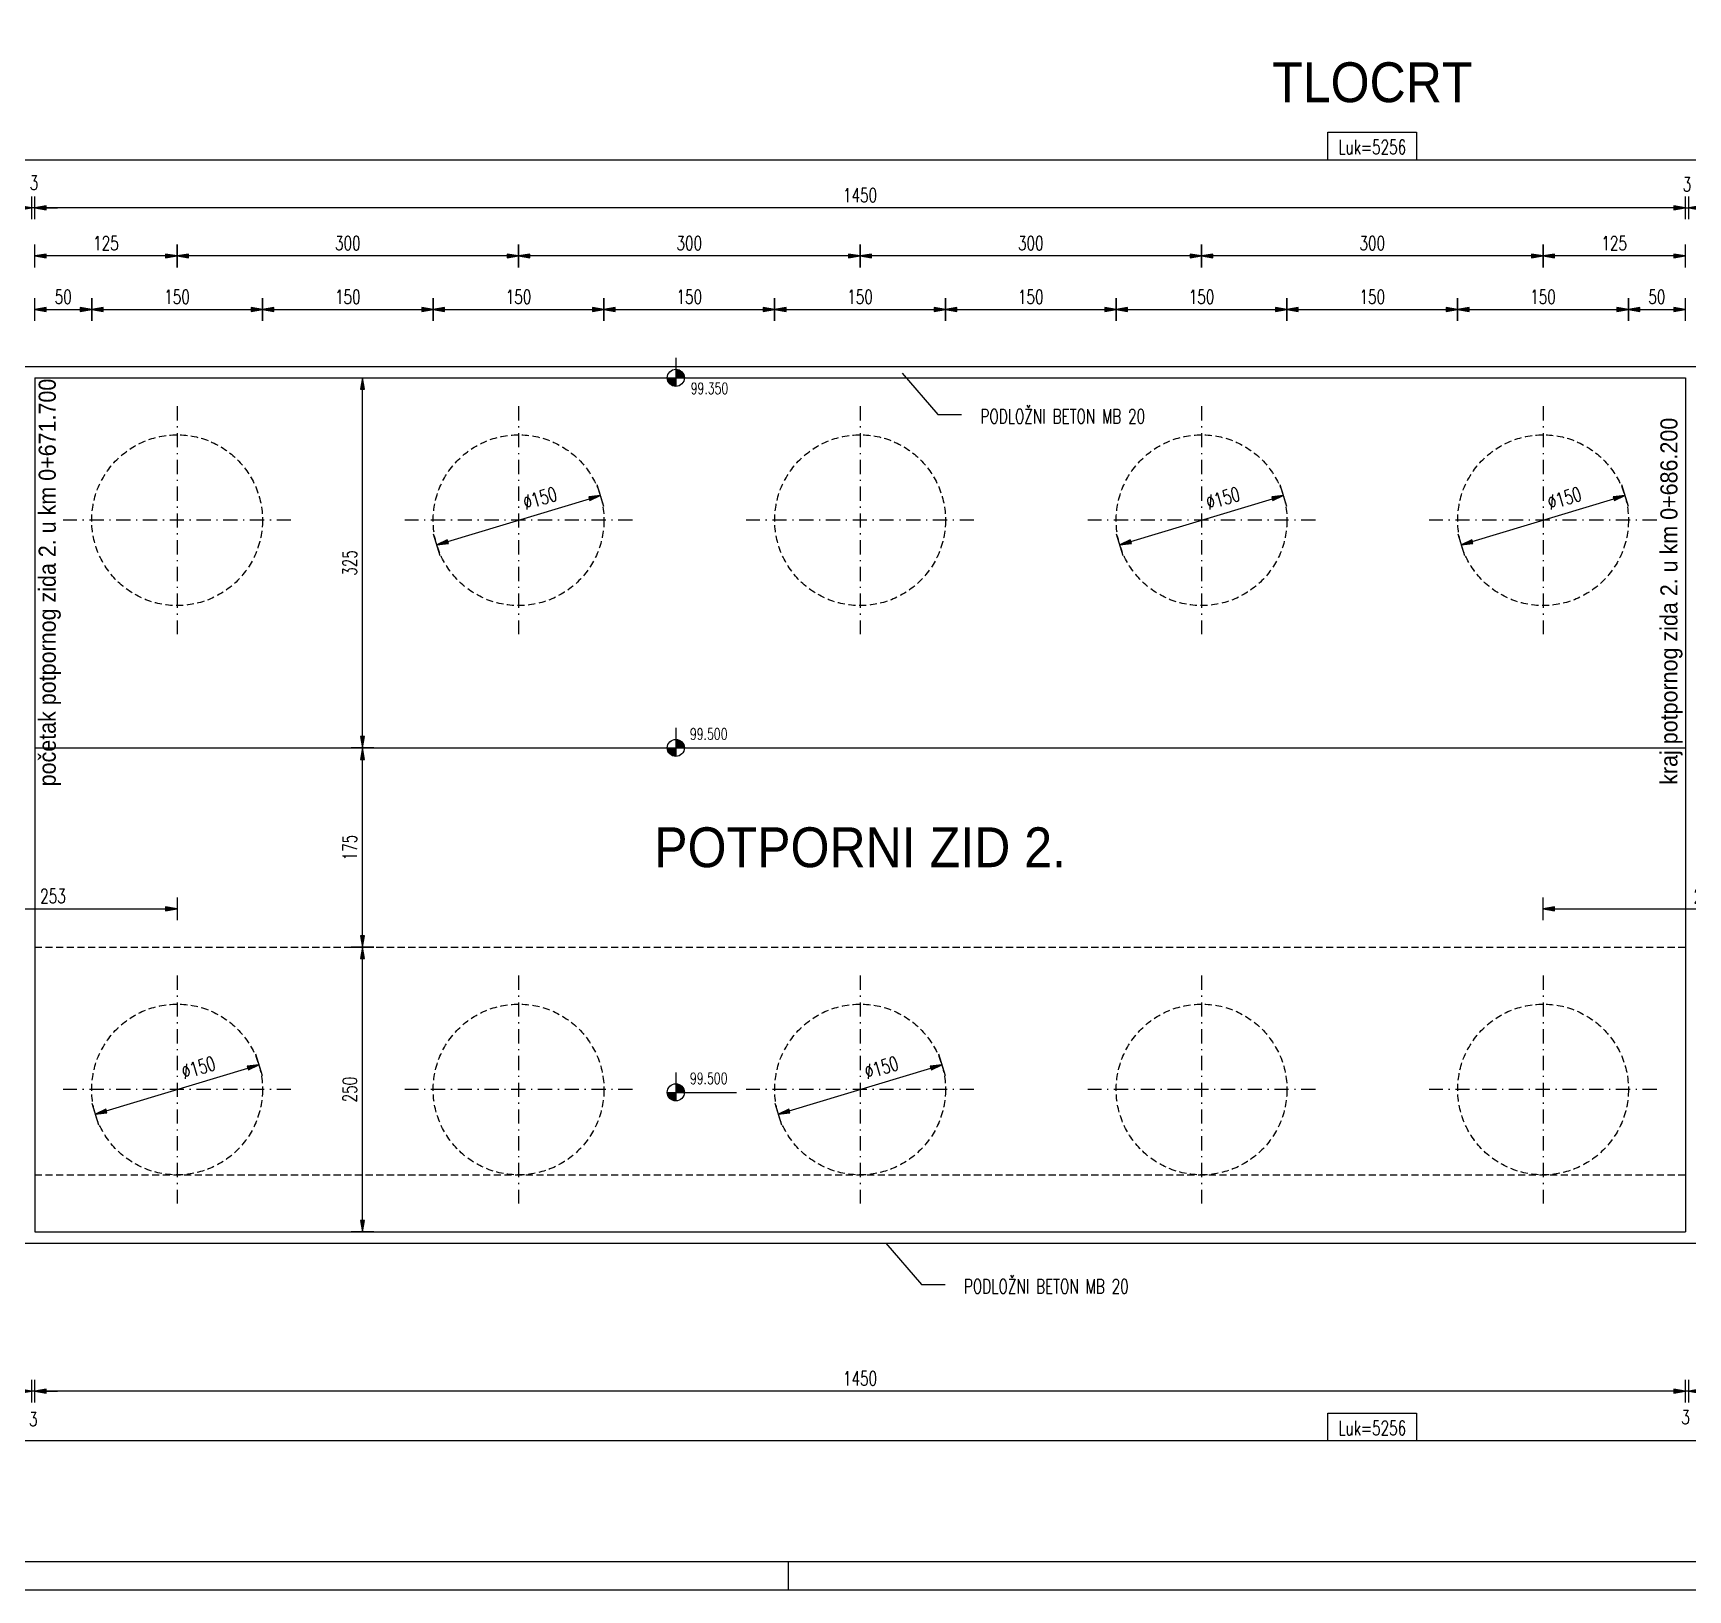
# Model space of a CAD drawing. Extents: x 5880 to 13065, y 60271 to 65757.
# Drawn here: x 7777 to 9230, y 60271 to 61639 of the extents above; entities that cross this region are included whole.
import ezdxf
from ezdxf.enums import TextEntityAlignment as Align

# ---------------------------------------------------------------- set-up
doc = ezdxf.new("R2010")
doc.units = 0
doc.header["$LTSCALE"] = 50
doc.header["$PDMODE"] = 34
doc.header["$PDSIZE"] = 5
doc.linetypes.add('CENTER', pattern=[0.47, 0.25, -0.1, 0.02, -0.1])
doc.linetypes.add('HIDDEN2', pattern=[0.1875, 0.125, -0.0625])
doc.layers.get('DEFPOINTS').update_dxf_attribs({"linetype": 'CONTINUOUS'})
for name, color, linetype in [('BETON', 7, 'CONTINUOUS'), ('BETON TANKO', 40, 'CONTINUOUS'), ('FILE', 8, 'CONTINUOUS'), ('KOTE', 4, 'CONTINUOUS'), ('NEVIDLJIVO', 9, 'HIDDEN2'), ('OSI', 2, 'CENTER'), ('POM', 9, 'CONTINUOUS'), ('TANKO', 8, 'CONTINUOUS'), ('TEKST', 7, 'CONTINUOUS')]:
    doc.layers.add(name, color=color, linetype=linetype)
doc.styles.add('KOTE', font='romans.shx', dxfattribs={"width": 0.7})
doc.styles.get("Standard").update_dxf_attribs({"font": 'romans.shx', "width": 0.9})
doc.dimstyles.new('M50', dxfattribs={"dimscale": 100, "dimtxt": 0.125, "dimasz": 0.1, "dimexe": 0.4, "dimexo": 2, "dimgap": 0.05, "dimtad": 1, "dimdec": 1, "dimrnd": 0.01, "dimdsep": 46, "dimtxsty": 'KOTE', "dimblk1": 'S', "dimblk2": 'S', "dimsah": 1, "dimcen": 0.4, "dimdle": 0.4, "dimse1": 1, "dimse2": 1, "dimclrd": 8, "dimclre": 251, "dimclrt": 4, "dimadec": 0, "dimazin": 0, "dimtfac": 1, "dimtdec": 1, "dimtmove": 2, "dimatfit": 3, "dimldrblk": 'S', "dimfxl": 0, "dimtvp": 1, "dimtolj": 1, "dimtzin": 4, "dimarcsym": 0})

# ---------------------------------------------------------------- blocks, each defined once
blk = doc.blocks.new('S')
at = {"layer": 'KOTE', "color": 9}
blk.add_line((0, 1), (0, -1), dxfattribs=at)
blk.add_lwpolyline([(-1, 0.17), (-1, -0.17), (0, 0)], close=True, dxfattribs=at)
at = {"layer": 'KOTE', "color": 9, "linetype": 'ByBlock'}
blk.add_solid([(-1, 0.17), (-1, -0.17), (0, 0)], dxfattribs=at)
blk = doc.blocks.new('*D388')
at = {"layer": 'DEFPOINTS', "color": 0}
for p in [(7828.2, 61395.7), (7778.2, 61335.7), (7828.2, 61210.7)]:
    blk.add_point(p, dxfattribs=at)
at = {"layer": 'TANKO', "color": 8, "lineweight": -2}
blk.add_line((7788.2, 61395.7), (7818.2, 61395.7), dxfattribs=at)
at = {"layer": 'TANKO', "color": 8, "lineweight": -2, "xscale": 10, "yscale": 10, "zscale": 10, "rotation": 180}
blk.add_blockref('S', (7778.2, 61395.7), dxfattribs=at)
at = {"layer": 'TANKO', "color": 8, "lineweight": -2, "xscale": 10, "yscale": 10, "zscale": 10}
blk.add_blockref('S', (7828.2, 61395.7), dxfattribs=at)
at = {"layer": 'TANKO', "color": 4, "insert": (7803.2, 61406.9), "char_height": 12.5, "attachment_point": 5, "style": 'KOTE'}
blk.add_mtext('\\A1;50', dxfattribs=at)
blk = doc.blocks.new('*D389')
at = {"layer": 'DEFPOINTS', "color": 0}
for p in [(8278.2, 61395.7), (8128.2, 61210.7), (8278.2, 61210.7)]:
    blk.add_point(p, dxfattribs=at)
at = {"layer": 'TANKO', "color": 8, "lineweight": -2}
blk.add_line((8138.2, 61395.7), (8268.2, 61395.7), dxfattribs=at)
at = {"layer": 'TANKO', "color": 8, "lineweight": -2, "xscale": 10, "yscale": 10, "zscale": 10, "rotation": 180}
blk.add_blockref('S', (8128.2, 61395.7), dxfattribs=at)
at = {"layer": 'TANKO', "color": 8, "lineweight": -2, "xscale": 10, "yscale": 10, "zscale": 10}
blk.add_blockref('S', (8278.2, 61395.7), dxfattribs=at)
at = {"layer": 'TANKO', "color": 4, "insert": (8203.2, 61406.9), "char_height": 12.5, "attachment_point": 5, "style": 'KOTE'}
blk.add_mtext('\\A1;150', dxfattribs=at)
blk = doc.blocks.new('*D390')
at = {"layer": 'DEFPOINTS', "color": 0}
for p in [(8428.2, 61395.7), (8278.2, 61210.7), (8428.2, 61210.7)]:
    blk.add_point(p, dxfattribs=at)
at = {"layer": 'TANKO', "color": 8, "lineweight": -2}
blk.add_line((8288.2, 61395.7), (8418.2, 61395.7), dxfattribs=at)
at = {"layer": 'TANKO', "color": 8, "lineweight": -2, "xscale": 10, "yscale": 10, "zscale": 10, "rotation": 180}
blk.add_blockref('S', (8278.2, 61395.7), dxfattribs=at)
at = {"layer": 'TANKO', "color": 8, "lineweight": -2, "xscale": 10, "yscale": 10, "zscale": 10}
blk.add_blockref('S', (8428.2, 61395.7), dxfattribs=at)
at = {"layer": 'TANKO', "color": 4, "insert": (8353.2, 61406.9), "char_height": 12.5, "attachment_point": 5, "style": 'KOTE'}
blk.add_mtext('\\A1;150', dxfattribs=at)
blk = doc.blocks.new('*D391')
at = {"layer": 'DEFPOINTS', "color": 0}
for p in [(8578.2, 61395.7), (8428.2, 61210.7), (8578.2, 61210.7)]:
    blk.add_point(p, dxfattribs=at)
at = {"layer": 'TANKO', "color": 8, "lineweight": -2}
blk.add_line((8438.2, 61395.7), (8568.2, 61395.7), dxfattribs=at)
at = {"layer": 'TANKO', "color": 8, "lineweight": -2, "xscale": 10, "yscale": 10, "zscale": 10, "rotation": 180}
blk.add_blockref('S', (8428.2, 61395.7), dxfattribs=at)
at = {"layer": 'TANKO', "color": 8, "lineweight": -2, "xscale": 10, "yscale": 10, "zscale": 10}
blk.add_blockref('S', (8578.2, 61395.7), dxfattribs=at)
at = {"layer": 'TANKO', "color": 4, "insert": (8503.2, 61406.9), "char_height": 12.5, "attachment_point": 5, "style": 'KOTE'}
blk.add_mtext('\\A1;150', dxfattribs=at)
blk = doc.blocks.new('*D392')
at = {"layer": 'DEFPOINTS', "color": 0}
for p in [(8728.2, 61395.7), (8578.2, 61210.7), (8728.2, 61210.7)]:
    blk.add_point(p, dxfattribs=at)
at = {"layer": 'TANKO', "color": 8, "lineweight": -2}
blk.add_line((8588.2, 61395.7), (8718.2, 61395.7), dxfattribs=at)
at = {"layer": 'TANKO', "color": 8, "lineweight": -2, "xscale": 10, "yscale": 10, "zscale": 10, "rotation": 180}
blk.add_blockref('S', (8578.2, 61395.7), dxfattribs=at)
at = {"layer": 'TANKO', "color": 8, "lineweight": -2, "xscale": 10, "yscale": 10, "zscale": 10}
blk.add_blockref('S', (8728.2, 61395.7), dxfattribs=at)
at = {"layer": 'TANKO', "color": 4, "insert": (8653.2, 61406.9), "char_height": 12.5, "attachment_point": 5, "style": 'KOTE'}
blk.add_mtext('\\A1;150', dxfattribs=at)
blk = doc.blocks.new('*D393')
at = {"layer": 'DEFPOINTS', "color": 0}
for p in [(8878.2, 61395.7), (8728.2, 61210.7), (8878.2, 61210.7)]:
    blk.add_point(p, dxfattribs=at)
at = {"layer": 'TANKO', "color": 8, "lineweight": -2}
blk.add_line((8738.2, 61395.7), (8868.2, 61395.7), dxfattribs=at)
at = {"layer": 'TANKO', "color": 8, "lineweight": -2, "xscale": 10, "yscale": 10, "zscale": 10, "rotation": 180}
blk.add_blockref('S', (8728.2, 61395.7), dxfattribs=at)
at = {"layer": 'TANKO', "color": 8, "lineweight": -2, "xscale": 10, "yscale": 10, "zscale": 10}
blk.add_blockref('S', (8878.2, 61395.7), dxfattribs=at)
at = {"layer": 'TANKO', "color": 4, "insert": (8803.2, 61406.9), "char_height": 12.5, "attachment_point": 5, "style": 'KOTE'}
blk.add_mtext('\\A1;150', dxfattribs=at)
blk = doc.blocks.new('*D394')
at = {"layer": 'DEFPOINTS', "color": 0}
for p in [(9028.2, 61395.7), (8878.2, 61210.7), (9028.2, 61210.7)]:
    blk.add_point(p, dxfattribs=at)
at = {"layer": 'TANKO', "color": 8, "lineweight": -2}
blk.add_line((8888.2, 61395.7), (9018.2, 61395.7), dxfattribs=at)
at = {"layer": 'TANKO', "color": 8, "lineweight": -2, "xscale": 10, "yscale": 10, "zscale": 10, "rotation": 180}
blk.add_blockref('S', (8878.2, 61395.7), dxfattribs=at)
at = {"layer": 'TANKO', "color": 8, "lineweight": -2, "xscale": 10, "yscale": 10, "zscale": 10}
blk.add_blockref('S', (9028.2, 61395.7), dxfattribs=at)
at = {"layer": 'TANKO', "color": 4, "insert": (8953.2, 61406.9), "char_height": 12.5, "attachment_point": 5, "style": 'KOTE'}
blk.add_mtext('\\A1;150', dxfattribs=at)
blk = doc.blocks.new('*D395')
at = {"layer": 'DEFPOINTS', "color": 0}
for p in [(9178.2, 61395.7), (9028.2, 61210.7), (9178.2, 61210.7)]:
    blk.add_point(p, dxfattribs=at)
at = {"layer": 'TANKO', "color": 8, "lineweight": -2}
blk.add_line((9038.2, 61395.7), (9168.2, 61395.7), dxfattribs=at)
at = {"layer": 'TANKO', "color": 8, "lineweight": -2, "xscale": 10, "yscale": 10, "zscale": 10, "rotation": 180}
blk.add_blockref('S', (9028.2, 61395.7), dxfattribs=at)
at = {"layer": 'TANKO', "color": 8, "lineweight": -2, "xscale": 10, "yscale": 10, "zscale": 10}
blk.add_blockref('S', (9178.2, 61395.7), dxfattribs=at)
at = {"layer": 'TANKO', "color": 4, "insert": (9103.2, 61406.9), "char_height": 12.5, "attachment_point": 5, "style": 'KOTE'}
blk.add_mtext('\\A1;150', dxfattribs=at)
blk = doc.blocks.new('*D396')
at = {"layer": 'DEFPOINTS', "color": 0}
for p in [(9228.2, 61395.7), (9228.2, 61335.7), (9178.2, 61210.7)]:
    blk.add_point(p, dxfattribs=at)
at = {"layer": 'TANKO', "color": 8, "lineweight": -2}
blk.add_line((9188.2, 61395.7), (9218.2, 61395.7), dxfattribs=at)
at = {"layer": 'TANKO', "color": 8, "lineweight": -2, "xscale": 10, "yscale": 10, "zscale": 10, "rotation": 180}
blk.add_blockref('S', (9178.2, 61395.7), dxfattribs=at)
at = {"layer": 'TANKO', "color": 8, "lineweight": -2, "xscale": 10, "yscale": 10, "zscale": 10}
blk.add_blockref('S', (9228.2, 61395.7), dxfattribs=at)
at = {"layer": 'TANKO', "color": 4, "insert": (9203.2, 61406.9), "char_height": 12.5, "attachment_point": 5, "style": 'KOTE'}
blk.add_mtext('\\A1;50', dxfattribs=at)
blk = doc.blocks.new('*D420')
at = {"layer": 'DEFPOINTS', "color": 0}
for p in [(9103.2, 61442.8), (9228.2, 61335.7), (9103.2, 61310.7)]:
    blk.add_point(p, dxfattribs=at)
at = {"layer": 'TANKO', "color": 8, "lineweight": -2}
blk.add_line((9218.2, 61442.8), (9113.2, 61442.8), dxfattribs=at)
at = {"layer": 'TANKO', "color": 8, "lineweight": -2, "xscale": 10, "yscale": 10, "zscale": 10, "rotation": 180}
blk.add_blockref('S', (9103.2, 61442.8), dxfattribs=at)
at = {"layer": 'TANKO', "color": 8, "lineweight": -2, "xscale": 10, "yscale": 10, "zscale": 10}
blk.add_blockref('S', (9228.2, 61442.8), dxfattribs=at)
at = {"layer": 'TANKO', "color": 4, "insert": (9165.7, 61454), "char_height": 12.5, "attachment_point": 5, "style": 'KOTE'}
blk.add_mtext('\\A1;125', dxfattribs=at)
blk = doc.blocks.new('*D421')
at = {"layer": 'DEFPOINTS', "color": 0}
for p in [(8803.2, 61442.8), (8803.2, 61310.7), (9103.2, 61310.7)]:
    blk.add_point(p, dxfattribs=at)
at = {"layer": 'TANKO', "color": 8, "lineweight": -2}
blk.add_line((9093.2, 61442.8), (8813.2, 61442.8), dxfattribs=at)
at = {"layer": 'TANKO', "color": 8, "lineweight": -2, "xscale": 10, "yscale": 10, "zscale": 10, "rotation": 180}
blk.add_blockref('S', (8803.2, 61442.8), dxfattribs=at)
at = {"layer": 'TANKO', "color": 8, "lineweight": -2, "xscale": 10, "yscale": 10, "zscale": 10}
blk.add_blockref('S', (9103.2, 61442.8), dxfattribs=at)
at = {"layer": 'TANKO', "color": 4, "insert": (8953.2, 61454), "char_height": 12.5, "attachment_point": 5, "style": 'KOTE'}
blk.add_mtext('\\A1;300', dxfattribs=at)
blk = doc.blocks.new('*D422')
at = {"layer": 'DEFPOINTS', "color": 0}
for p in [(8503.2, 61442.8), (8503.2, 61310.7), (8803.2, 61310.7)]:
    blk.add_point(p, dxfattribs=at)
at = {"layer": 'TANKO', "color": 8, "lineweight": -2}
blk.add_line((8793.2, 61442.8), (8513.2, 61442.8), dxfattribs=at)
at = {"layer": 'TANKO', "color": 8, "lineweight": -2, "xscale": 10, "yscale": 10, "zscale": 10, "rotation": 180}
blk.add_blockref('S', (8503.2, 61442.8), dxfattribs=at)
at = {"layer": 'TANKO', "color": 8, "lineweight": -2, "xscale": 10, "yscale": 10, "zscale": 10}
blk.add_blockref('S', (8803.2, 61442.8), dxfattribs=at)
at = {"layer": 'TANKO', "color": 4, "insert": (8653.2, 61454), "char_height": 12.5, "attachment_point": 5, "style": 'KOTE'}
blk.add_mtext('\\A1;300', dxfattribs=at)
blk = doc.blocks.new('*D423')
at = {"layer": 'DEFPOINTS', "color": 0}
for p in [(8203.2, 61442.8), (8203.2, 61310.7), (8503.2, 61310.7)]:
    blk.add_point(p, dxfattribs=at)
at = {"layer": 'TANKO', "color": 8, "lineweight": -2}
blk.add_line((8493.2, 61442.8), (8213.2, 61442.8), dxfattribs=at)
at = {"layer": 'TANKO', "color": 8, "lineweight": -2, "xscale": 10, "yscale": 10, "zscale": 10, "rotation": 180}
blk.add_blockref('S', (8203.2, 61442.8), dxfattribs=at)
at = {"layer": 'TANKO', "color": 8, "lineweight": -2, "xscale": 10, "yscale": 10, "zscale": 10}
blk.add_blockref('S', (8503.2, 61442.8), dxfattribs=at)
at = {"layer": 'TANKO', "color": 4, "insert": (8353.2, 61454), "char_height": 12.5, "attachment_point": 5, "style": 'KOTE'}
blk.add_mtext('\\A1;300', dxfattribs=at)
blk = doc.blocks.new('*D424')
at = {"layer": 'DEFPOINTS', "color": 0}
for p in [(7778.2, 61442.8), (7778.2, 61335.7), (7903.2, 61310.7)]:
    blk.add_point(p, dxfattribs=at)
at = {"layer": 'TANKO', "color": 8, "lineweight": -2}
blk.add_line((7893.2, 61442.8), (7788.2, 61442.8), dxfattribs=at)
at = {"layer": 'TANKO', "color": 8, "lineweight": -2, "xscale": 10, "yscale": 10, "zscale": 10, "rotation": 180}
blk.add_blockref('S', (7778.2, 61442.8), dxfattribs=at)
at = {"layer": 'TANKO', "color": 8, "lineweight": -2, "xscale": 10, "yscale": 10, "zscale": 10}
blk.add_blockref('S', (7903.2, 61442.8), dxfattribs=at)
at = {"layer": 'TANKO', "color": 4, "insert": (7840.7, 61454), "char_height": 12.5, "attachment_point": 5, "style": 'KOTE'}
blk.add_mtext('\\A1;125', dxfattribs=at)
blk = doc.blocks.new('*D430')
at = {"layer": 'DEFPOINTS', "color": 0}
for p in [(7778.2, 61485), (7778.2, 61335.7), (9228.2, 61335.7)]:
    blk.add_point(p, dxfattribs=at)
at = {"layer": 'TANKO', "color": 8, "lineweight": -2}
blk.add_line((9218.2, 61485), (7788.2, 61485), dxfattribs=at)
at = {"layer": 'TANKO', "color": 8, "lineweight": -2, "xscale": 10, "yscale": 10, "zscale": 10, "rotation": 180}
blk.add_blockref('S', (7778.2, 61485), dxfattribs=at)
at = {"layer": 'TANKO', "color": 8, "lineweight": -2, "xscale": 10, "yscale": 10, "zscale": 10}
blk.add_blockref('S', (9228.2, 61485), dxfattribs=at)
at = {"layer": 'TANKO', "color": 4, "insert": (8503.2, 61496.2), "char_height": 12.5, "attachment_point": 5, "style": 'KOTE'}
blk.add_mtext('\\A1;1450', dxfattribs=at)
blk = doc.blocks.new('*D431')
at = {"layer": 'DEFPOINTS', "color": 0}
for p in [(7775.2, 61485), (7775.2, 61335.7), (7778.2, 61335.7)]:
    blk.add_point(p, dxfattribs=at)
at = {"layer": 'TANKO', "color": 8, "lineweight": -2}
for p, q in [((7765.2, 61485), (7755.2, 61485)), ((7778.2, 61485), (7775.2, 61485)), ((7788.2, 61485), (7798.2, 61485))]:
    blk.add_line(p, q, dxfattribs=at)
at = {"layer": 'TANKO', "color": 8, "lineweight": -2, "xscale": 10, "yscale": 10, "zscale": 10}
blk.add_blockref('S', (7775.2, 61485), dxfattribs=at)
at = {"layer": 'TANKO', "color": 8, "lineweight": -2, "xscale": 10, "yscale": 10, "zscale": 10, "rotation": 180}
blk.add_blockref('S', (7778.2, 61485), dxfattribs=at)
at = {"layer": 'TANKO', "color": 4, "insert": (7777.5, 61507.2), "char_height": 12.5, "attachment_point": 5, "style": 'KOTE'}
blk.add_mtext('\\A1;3', dxfattribs=at)
blk = doc.blocks.new('*D433')
at = {"layer": 'DEFPOINTS', "color": 0}
for p in [(11581.2, 61527.1), (6325.2, 61335.7), (11581.2, 61345.7)]:
    blk.add_point(p, dxfattribs=at)
at = {"layer": 'TANKO', "color": 8, "lineweight": -2}
blk.add_line((6335.2, 61527.1), (11571.2, 61527.1), dxfattribs=at)
at = {"layer": 'TANKO', "color": 8, "lineweight": -2, "xscale": 10, "yscale": 10, "zscale": 10, "rotation": 180}
blk.add_blockref('S', (6325.2, 61527.1), dxfattribs=at)
at = {"layer": 'TANKO', "color": 8, "lineweight": -2, "xscale": 10, "yscale": 10, "zscale": 10}
blk.add_blockref('S', (11581.2, 61527.1), dxfattribs=at)
at = {"layer": 'TANKO', "color": 4, "insert": (8953.2, 61538.4), "char_height": 12.5, "attachment_point": 5, "style": 'KOTE'}
blk.add_mtext('\\A1;{\\fRomanS|b0|i0|c238|p2;Luk=}5256', dxfattribs=at)
blk = doc.blocks.new('*D455')
at = {"layer": 'BETON TANKO', "color": 8, "lineweight": -2}
blk.add_line((11571.2, 60402.1), (6335.2, 60402.1), dxfattribs=at)
at = {"layer": 'DEFPOINTS', "color": 0}
for p in [(6325.2, 60585.7), (11581.2, 60575.7), (6325.2, 60402.1)]:
    blk.add_point(p, dxfattribs=at)
at = {"layer": 'BETON TANKO', "color": 8, "lineweight": -2, "xscale": 10, "yscale": 10, "zscale": 10, "rotation": 180}
blk.add_blockref('S', (6325.2, 60402.1), dxfattribs=at)
at = {"layer": 'BETON TANKO', "color": 8, "lineweight": -2, "xscale": 10, "yscale": 10, "zscale": 10}
blk.add_blockref('S', (11581.2, 60402.1), dxfattribs=at)
at = {"layer": 'BETON TANKO', "color": 4, "insert": (8953.2, 60413.4), "char_height": 12.5, "attachment_point": 5, "style": 'KOTE'}
blk.add_mtext('\\A1;L{\\fRomanS|b0|i0|c238|p2;uk=}5256', dxfattribs=at)
blk = doc.blocks.new('*D456')
at = {"layer": 'DEFPOINTS', "color": 0}
for p in [(9228.2, 60585.7), (9231.2, 60585.7), (9228.2, 60445.8)]:
    blk.add_point(p, dxfattribs=at)
at = {"layer": 'TANKO', "color": 8, "lineweight": -2}
for p, q in [((9218.2, 60445.8), (9208.2, 60445.8)), ((9231.2, 60445.8), (9228.2, 60445.8)), ((9241.2, 60445.8), (9251.2, 60445.8))]:
    blk.add_line(p, q, dxfattribs=at)
at = {"layer": 'TANKO', "color": 8, "lineweight": -2, "xscale": 10, "yscale": 10, "zscale": 10}
blk.add_blockref('S', (9228.2, 60445.8), dxfattribs=at)
at = {"layer": 'TANKO', "color": 8, "lineweight": -2, "xscale": 10, "yscale": 10, "zscale": 10, "rotation": 180}
blk.add_blockref('S', (9231.2, 60445.8), dxfattribs=at)
at = {"layer": 'TANKO', "color": 4, "insert": (9228.4, 60423), "char_height": 12.5, "attachment_point": 5, "style": 'KOTE'}
blk.add_mtext('\\A1;3', dxfattribs=at)
blk = doc.blocks.new('*D457')
at = {"layer": 'DEFPOINTS', "color": 0}
for p in [(7778.2, 60585.7), (9228.2, 60585.7), (7778.2, 60445.8)]:
    blk.add_point(p, dxfattribs=at)
at = {"layer": 'TANKO', "color": 8, "lineweight": -2}
blk.add_line((9218.2, 60445.8), (7788.2, 60445.8), dxfattribs=at)
at = {"layer": 'TANKO', "color": 8, "lineweight": -2, "xscale": 10, "yscale": 10, "zscale": 10, "rotation": 180}
blk.add_blockref('S', (7778.2, 60445.8), dxfattribs=at)
at = {"layer": 'TANKO', "color": 8, "lineweight": -2, "xscale": 10, "yscale": 10, "zscale": 10}
blk.add_blockref('S', (9228.2, 60445.8), dxfattribs=at)
at = {"layer": 'TANKO', "color": 4, "insert": (8503.2, 60457), "char_height": 12.5, "attachment_point": 5, "style": 'KOTE'}
blk.add_mtext('\\A1;1450', dxfattribs=at)
blk = doc.blocks.new('*D458')
at = {"layer": 'DEFPOINTS', "color": 0}
for p in [(7775.2, 60585.7), (7778.2, 60585.7), (7775.2, 60445.8)]:
    blk.add_point(p, dxfattribs=at)
at = {"layer": 'TANKO', "color": 8, "lineweight": -2}
for p, q in [((7765.2, 60445.8), (7755.2, 60445.8)), ((7778.2, 60445.8), (7775.2, 60445.8)), ((7788.2, 60445.8), (7798.2, 60445.8))]:
    blk.add_line(p, q, dxfattribs=at)
at = {"layer": 'TANKO', "color": 8, "lineweight": -2, "xscale": 10, "yscale": 10, "zscale": 10}
blk.add_blockref('S', (7775.2, 60445.8), dxfattribs=at)
at = {"layer": 'TANKO', "color": 8, "lineweight": -2, "xscale": 10, "yscale": 10, "zscale": 10, "rotation": 180}
blk.add_blockref('S', (7778.2, 60445.8), dxfattribs=at)
at = {"layer": 'TANKO', "color": 4, "insert": (7776.9, 60421.2), "char_height": 12.5, "attachment_point": 5, "style": 'KOTE'}
blk.add_mtext('\\A1;3', dxfattribs=at)
blk = doc.blocks.new('*D468')
at = {"layer": 'DEFPOINTS', "color": 0}
for p in [(8066.2, 60835.7), (8066.2, 60835.7), (8066.2, 60585.7)]:
    blk.add_point(p, dxfattribs=at)
at = {"layer": 'TANKO', "color": 8, "lineweight": -2}
blk.add_line((8066.2, 60595.7), (8066.2, 60825.7), dxfattribs=at)
at = {"layer": 'TANKO', "color": 8, "lineweight": -2, "xscale": 10, "yscale": 10, "zscale": 10}
for p, rotation in [((8066.2, 60835.7), 90), ((8066.2, 60585.7), 270)]:
    blk.add_blockref('S', p, dxfattribs=dict(at, rotation=rotation))
at = {"layer": 'TANKO', "color": 4, "insert": (8055, 60710.7), "char_height": 12.5, "attachment_point": 5, "rotation": 90, "style": 'KOTE'}
blk.add_mtext('\\A1;250', dxfattribs=at)
blk = doc.blocks.new('*D469')
at = {"layer": 'DEFPOINTS', "color": 0}
for p in [(8066.2, 61010.7), (8066.2, 61010.7), (8066.2, 60835.7)]:
    blk.add_point(p, dxfattribs=at)
at = {"layer": 'TANKO', "color": 8, "lineweight": -2}
blk.add_line((8066.2, 60845.7), (8066.2, 61000.7), dxfattribs=at)
at = {"layer": 'TANKO', "color": 8, "lineweight": -2, "xscale": 10, "yscale": 10, "zscale": 10}
for p, rotation in [((8066.2, 61010.7), 90), ((8066.2, 60835.7), 270)]:
    blk.add_blockref('S', p, dxfattribs=dict(at, rotation=rotation))
at = {"layer": 'TANKO', "color": 4, "insert": (8055, 60923.2), "char_height": 12.5, "attachment_point": 5, "rotation": 90, "style": 'KOTE'}
blk.add_mtext('\\A1;175', dxfattribs=at)
blk = doc.blocks.new('*D470')
at = {"layer": 'DEFPOINTS', "color": 0}
for p in [(8066.2, 61335.7), (8066.2, 61335.7), (8066.2, 61010.7)]:
    blk.add_point(p, dxfattribs=at)
at = {"layer": 'TANKO', "color": 8, "lineweight": -2}
blk.add_line((8066.2, 61020.7), (8066.2, 61325.7), dxfattribs=at)
at = {"layer": 'TANKO', "color": 8, "lineweight": -2, "xscale": 10, "yscale": 10, "zscale": 10}
for p, rotation in [((8066.2, 61335.7), 90), ((8066.2, 61010.7), 270)]:
    blk.add_blockref('S', p, dxfattribs=dict(at, rotation=rotation))
at = {"layer": 'TANKO', "color": 4, "insert": (8055, 61173.2), "char_height": 12.5, "attachment_point": 5, "rotation": 90, "style": 'KOTE'}
blk.add_mtext('\\A1;325', dxfattribs=at)
blk = doc.blocks.new('*D474')
at = {"layer": 'DEFPOINTS', "color": 0}
for p in [(9175, 61232.5), (9031.5, 61189)]:
    blk.add_point(p, dxfattribs=at)
at = {"layer": 'TANKO', "color": 8, "lineweight": -2}
blk.add_line((9041, 61191.9), (9165.5, 61229.6), dxfattribs=at)
at = {"layer": 'TANKO', "color": 8, "lineweight": -2, "xscale": 10, "yscale": 10, "zscale": 10}
for p, rotation in [((9175, 61232.5), 16.85239667456392), ((9031.5, 61189), 196.8523966745639)]:
    blk.add_blockref('S', p, dxfattribs=dict(at, rotation=rotation))
at = {"layer": 'TANKO', "color": 4, "insert": (9122, 61230), "char_height": 12.5, "attachment_point": 5, "rotation": 16.8524, "style": 'KOTE'}
blk.add_mtext('\\A1;∅150', dxfattribs=at)
blk = doc.blocks.new('*D513')
at = {"layer": 'DEFPOINTS', "color": 0}
for p in [(9231.2, 61485), (9228.2, 61335.7), (9231.2, 61335.7)]:
    blk.add_point(p, dxfattribs=at)
at = {"layer": 'TANKO', "color": 8, "lineweight": -2}
for p, q in [((9218.2, 61485), (9208.2, 61485)), ((9228.2, 61485), (9231.2, 61485)), ((9241.2, 61485), (9251.2, 61485))]:
    blk.add_line(p, q, dxfattribs=at)
at = {"layer": 'TANKO', "color": 8, "lineweight": -2, "xscale": 10, "yscale": 10, "zscale": 10}
blk.add_blockref('S', (9228.2, 61485), dxfattribs=at)
at = {"layer": 'TANKO', "color": 8, "lineweight": -2, "xscale": 10, "yscale": 10, "zscale": 10, "rotation": 180}
blk.add_blockref('S', (9231.2, 61485), dxfattribs=at)
at = {"layer": 'TANKO', "color": 4, "insert": (9229.7, 61505.8), "char_height": 12.5, "attachment_point": 5, "style": 'KOTE'}
blk.add_mtext('\\A1;3', dxfattribs=at)
blk = doc.blocks.new('*D514')
at = {"layer": 'DEFPOINTS', "color": 0}
for p in [(8875, 61232.5), (8731.5, 61189)]:
    blk.add_point(p, dxfattribs=at)
at = {"layer": 'TANKO', "color": 8, "lineweight": -2}
blk.add_line((8741, 61191.9), (8865.5, 61229.6), dxfattribs=at)
at = {"layer": 'TANKO', "color": 8, "lineweight": -2, "xscale": 10, "yscale": 10, "zscale": 10}
for p, rotation in [((8875, 61232.5), 16.85239667455273), ((8731.5, 61189), 196.8523966745527)]:
    blk.add_blockref('S', p, dxfattribs=dict(at, rotation=rotation))
at = {"layer": 'TANKO', "color": 4, "insert": (8822, 61230), "char_height": 12.5, "attachment_point": 5, "rotation": 16.8524, "style": 'KOTE'}
blk.add_mtext('\\A1;∅150', dxfattribs=at)
blk = doc.blocks.new('*D515')
at = {"layer": 'DEFPOINTS', "color": 0}
for p in [(8575, 60732.5), (8431.5, 60689)]:
    blk.add_point(p, dxfattribs=at)
at = {"layer": 'TANKO', "color": 8, "lineweight": -2}
blk.add_line((8441, 60691.9), (8565.5, 60729.6), dxfattribs=at)
at = {"layer": 'TANKO', "color": 8, "lineweight": -2, "xscale": 10, "yscale": 10, "zscale": 10}
for p, rotation in [((8575, 60732.5), 16.85239667455659), ((8431.5, 60689), 196.8523966745566)]:
    blk.add_blockref('S', p, dxfattribs=dict(at, rotation=rotation))
at = {"layer": 'TANKO', "color": 4, "insert": (8522, 60730), "char_height": 12.5, "attachment_point": 5, "rotation": 16.8524, "style": 'KOTE'}
blk.add_mtext('\\A1;∅150', dxfattribs=at)
blk = doc.blocks.new('*D516')
at = {"layer": 'DEFPOINTS', "color": 0}
for p in [(8275, 61232.5), (8131.5, 61189)]:
    blk.add_point(p, dxfattribs=at)
at = {"layer": 'TANKO', "color": 8, "lineweight": -2}
blk.add_line((8141, 61191.9), (8265.5, 61229.6), dxfattribs=at)
at = {"layer": 'TANKO', "color": 8, "lineweight": -2, "xscale": 10, "yscale": 10, "zscale": 10}
for p, rotation in [((8275, 61232.5), 16.85239667455802), ((8131.5, 61189), 196.852396674558)]:
    blk.add_blockref('S', p, dxfattribs=dict(at, rotation=rotation))
at = {"layer": 'TANKO', "color": 4, "insert": (8222, 61230), "char_height": 12.5, "attachment_point": 5, "rotation": 16.8524, "style": 'KOTE'}
blk.add_mtext('\\A1;∅150', dxfattribs=at)
blk = doc.blocks.new('*D517')
at = {"layer": 'DEFPOINTS', "color": 0}
for p in [(7975, 60732.5), (7831.5, 60689)]:
    blk.add_point(p, dxfattribs=at)
at = {"layer": 'TANKO', "color": 8, "lineweight": -2}
blk.add_line((7841, 60691.9), (7965.5, 60729.6), dxfattribs=at)
at = {"layer": 'TANKO', "color": 8, "lineweight": -2, "xscale": 10, "yscale": 10, "zscale": 10}
for p, rotation in [((7975, 60732.5), 16.85239667455415), ((7831.5, 60689), 196.8523966745541)]:
    blk.add_blockref('S', p, dxfattribs=dict(at, rotation=rotation))
at = {"layer": 'TANKO', "color": 4, "insert": (7922, 60730), "char_height": 12.5, "attachment_point": 5, "rotation": 16.8524, "style": 'KOTE'}
blk.add_mtext('\\A1;∅150', dxfattribs=at)
blk = doc.blocks.new('*D518')
at = {"layer": 'DEFPOINTS', "color": 0}
for p in [(7978.2, 61395.7), (7828.2, 61210.7), (7978.2, 61210.7)]:
    blk.add_point(p, dxfattribs=at)
at = {"layer": 'TANKO', "color": 8, "lineweight": -2}
blk.add_line((7838.2, 61395.7), (7968.2, 61395.7), dxfattribs=at)
at = {"layer": 'TANKO', "color": 8, "lineweight": -2, "xscale": 10, "yscale": 10, "zscale": 10, "rotation": 180}
blk.add_blockref('S', (7828.2, 61395.7), dxfattribs=at)
at = {"layer": 'TANKO', "color": 8, "lineweight": -2, "xscale": 10, "yscale": 10, "zscale": 10}
blk.add_blockref('S', (7978.2, 61395.7), dxfattribs=at)
at = {"layer": 'TANKO', "color": 4, "insert": (7903.2, 61406.9), "char_height": 12.5, "attachment_point": 5, "style": 'KOTE'}
blk.add_mtext('\\A1;150', dxfattribs=at)
blk = doc.blocks.new('*D519')
at = {"layer": 'DEFPOINTS', "color": 0}
for p in [(8128.2, 61395.7), (7978.2, 61210.7), (8128.2, 61210.7)]:
    blk.add_point(p, dxfattribs=at)
at = {"layer": 'TANKO', "color": 8, "lineweight": -2}
blk.add_line((7988.2, 61395.7), (8118.2, 61395.7), dxfattribs=at)
at = {"layer": 'TANKO', "color": 8, "lineweight": -2, "xscale": 10, "yscale": 10, "zscale": 10, "rotation": 180}
blk.add_blockref('S', (7978.2, 61395.7), dxfattribs=at)
at = {"layer": 'TANKO', "color": 8, "lineweight": -2, "xscale": 10, "yscale": 10, "zscale": 10}
blk.add_blockref('S', (8128.2, 61395.7), dxfattribs=at)
at = {"layer": 'TANKO', "color": 4, "insert": (8053.2, 61406.9), "char_height": 12.5, "attachment_point": 5, "style": 'KOTE'}
blk.add_mtext('\\A1;150', dxfattribs=at)
blk = doc.blocks.new('*D520')
at = {"layer": 'DEFPOINTS', "color": 0}
for p in [(7903.2, 61442.8), (7903.2, 61310.7), (8203.2, 61310.7)]:
    blk.add_point(p, dxfattribs=at)
at = {"layer": 'TANKO', "color": 8, "lineweight": -2}
blk.add_line((8193.2, 61442.8), (7913.2, 61442.8), dxfattribs=at)
at = {"layer": 'TANKO', "color": 8, "lineweight": -2, "xscale": 10, "yscale": 10, "zscale": 10, "rotation": 180}
blk.add_blockref('S', (7903.2, 61442.8), dxfattribs=at)
at = {"layer": 'TANKO', "color": 8, "lineweight": -2, "xscale": 10, "yscale": 10, "zscale": 10}
blk.add_blockref('S', (8203.2, 61442.8), dxfattribs=at)
at = {"layer": 'TANKO', "color": 4, "insert": (8053.2, 61454), "char_height": 12.5, "attachment_point": 5, "style": 'KOTE'}
blk.add_mtext('\\A1;300', dxfattribs=at)
blk = doc.blocks.new('*D521')
at = {"layer": 'DEFPOINTS', "color": 0}
for p in [(9356.2, 60869.4), (9103.2, 60810.7), (9356.2, 60810.7)]:
    blk.add_point(p, dxfattribs=at)
at = {"layer": 'TANKO', "color": 8, "lineweight": -2}
blk.add_line((9113.2, 60869.4), (9346.2, 60869.4), dxfattribs=at)
at = {"layer": 'TANKO', "color": 8, "lineweight": -2, "xscale": 10, "yscale": 10, "zscale": 10, "rotation": 180}
blk.add_blockref('S', (9103.2, 60869.4), dxfattribs=at)
at = {"layer": 'TANKO', "color": 8, "lineweight": -2, "xscale": 10, "yscale": 10, "zscale": 10}
blk.add_blockref('S', (9356.2, 60869.4), dxfattribs=at)
at = {"layer": 'TANKO', "color": 4, "insert": (9246.8, 60880.6), "char_height": 12.5, "attachment_point": 5, "style": 'KOTE'}
blk.add_mtext('\\A1;253', dxfattribs=at)
blk = doc.blocks.new('A$C113171CC')
at = {"layer": 'POM'}
for p, q in [((-161.3, 56.6), (-161.3, 31.6)), ((-168.8, 39.1), (-107.9, 39.1))]:
    blk.add_line(p, q, dxfattribs=at)
at = {"layer": 'POM', "const_width": 7.5}
for points in [[(-157.6, 39.1, 0.414214), (-161.3, 42.8, 1)], [(-165.1, 39.1, 0.414214), (-161.3, 35.3, 0.414214)]]:
    blk.add_lwpolyline(points, format="xyb", dxfattribs=at)
at = {"layer": 'POM'}
blk.add_circle((-161.3, 39.1), 7.5, dxfattribs=at)
blk = doc.blocks.new('*D534')
at = {"layer": 'DEFPOINTS', "color": 0}
for p in [(7903.2, 60869.4), (7650.2, 60810.7), (7903.2, 60810.7)]:
    blk.add_point(p, dxfattribs=at)
at = {"layer": 'TANKO', "color": 8, "lineweight": -2}
blk.add_line((7660.2, 60869.4), (7893.2, 60869.4), dxfattribs=at)
at = {"layer": 'TANKO', "color": 8, "lineweight": -2, "xscale": 10, "yscale": 10, "zscale": 10, "rotation": 180}
blk.add_blockref('S', (7650.2, 60869.4), dxfattribs=at)
at = {"layer": 'TANKO', "color": 8, "lineweight": -2, "xscale": 10, "yscale": 10, "zscale": 10}
blk.add_blockref('S', (7903.2, 60869.4), dxfattribs=at)
at = {"layer": 'TANKO', "color": 4, "insert": (7794.2, 60880.6), "char_height": 12.5, "attachment_point": 5, "style": 'KOTE'}
blk.add_mtext('\\A1;253', dxfattribs=at)

msp = doc.modelspace()

# ---------------------------------------------------------------- linework, layer by layer
at = {"layer": 'BETON'}
for p, q in [((7778.24, 61335.74), (7778.24, 60585.74)), ((7778.24, 61335.74), (9228.25, 61335.74)), ((9228.25, 61335.74), (9228.25, 60585.74)), ((7778.24, 61010.74), (9228.25, 61010.74)), ((7778.24, 60585.74), (9228.25, 60585.74))]:
    msp.add_line(p, q, dxfattribs=at)
for points in [[(5879.9, 60271.28), (13065.28, 60271.28), (13065.28, 62983.09), (5879.9, 62983.09)], [(6004.9, 60296.28), (13040.28, 60296.28), (13040.28, 62958.09), (6004.9, 62958.09)]]:
    msp.add_lwpolyline(points, close=True, dxfattribs=at)
at = {"layer": 'BETON TANKO'}
for p, q in [((6315.24, 61345.74), (11581.25, 61345.74)), ((6315.24, 60575.74), (11581.25, 60575.74))]:
    msp.add_line(p, q, dxfattribs=at)
for points in [[(8914.3, 61551.51), (8992.19, 61551.51), (8992.19, 61527.08), (8914.3, 61527.08)], [(8914.3, 60426.52), (8992.19, 60426.52), (8992.19, 60402.09), (8914.3, 60402.09)]]:
    msp.add_lwpolyline(points, close=True, dxfattribs=at)
at = {"layer": 'FILE'}
msp.add_line((8440.28, 60271.28), (8440.28, 60296.28), dxfattribs=at)
at = {"layer": 'NEVIDLJIVO'}
for p, q in [((7778.24, 60835.74), (9228.25, 60835.74)), ((7778.24, 60635.74), (9228.25, 60635.74))]:
    msp.add_line(p, q, dxfattribs=at)
for centre in [(7903.25, 61210.74), (8203.25, 61210.74), (8503.25, 61210.74), (8803.25, 61210.74), (9103.25, 61210.74), (9103.25, 61210.74), (7903.25, 60710.74), (8203.25, 60710.74), (8503.25, 60710.74), (8803.25, 60710.74), (9103.25, 60710.74)]:
    msp.add_circle(centre, 75, dxfattribs=at)
at = {"layer": 'OSI'}
for p, q in [((7903.25, 61310.74), (7903.25, 61110.74)), ((8203.25, 61310.74), (8203.25, 61110.74)), ((8503.25, 61310.74), (8503.25, 61110.74)), ((8803.25, 61310.74), (8803.25, 61110.74)), ((9103.25, 61310.74), (9103.25, 61110.74)), ((9103.25, 61310.74), (9103.25, 61110.74)), ((8003.25, 61210.74), (7803.25, 61210.74)), ((8303.25, 61210.74), (8103.25, 61210.74)), ((8603.25, 61210.74), (8403.25, 61210.74)), ((8903.25, 61210.74), (8703.25, 61210.74)), ((9203.25, 61210.74), (9003.25, 61210.74)), ((9203.25, 61210.74), (9003.25, 61210.74)), ((7903.25, 60810.74), (7903.25, 60610.74)), ((8203.25, 60810.74), (8203.25, 60610.74)), ((8503.25, 60810.74), (8503.25, 60610.74)), ((8803.25, 60810.74), (8803.25, 60610.74)), ((9103.25, 60810.74), (9103.25, 60610.74)), ((8003.25, 60710.74), (7803.25, 60710.74)), ((8303.25, 60710.74), (8103.25, 60710.74)), ((8603.25, 60710.74), (8403.25, 60710.74)), ((8903.25, 60710.74), (8703.25, 60710.74)), ((9203.25, 60710.74), (9003.25, 60710.74))]:
    msp.add_line(p, q, dxfattribs=at)
at = {"layer": 'TANKO'}
for p, q in [((8540.18, 61339.79), (8571.54, 61303.68)), ((8571.54, 61303.68), (8592.44, 61303.68)), ((8525.73, 60575.74), (8557.08, 60539.62)), ((8557.08, 60539.62), (8577.98, 60539.62))]:
    msp.add_line(p, q, dxfattribs=at)

# ---------------------------------------------------------------- block references
at = {"layer": 'POM'}
for p in [(8502.68, 61296.66), (8502.68, 60971.66), (8502.68, 60669.15)]:
    msp.add_blockref('A$C113171CC', p, dxfattribs=at)

# ---------------------------------------------------------------- texts
at = {"layer": 'KOTE', "style": 'KOTE', "width": 0.7}
for p in [(8681.31, 61303.68), (8666.85, 60539.62)]:
    msp.add_text('PODLOŽNI BETON MB 20', height=12.5, dxfattribs=at).set_placement(p, align=Align.MIDDLE)
at = {"layer": 'POM', "style": 'KOTE', "width": 0.7}
for tag, p in [('99.350', (8354.42, 61321.51)), ('99.500', (8353.79, 61018)), ('99.500', (8353.79, 60715.48))]:
    msp.add_attdef(tag, p, '', height=10, dxfattribs=at)
at = {"layer": 'TEKST', "char_height": 35, "attachment_point": 5}
for s, insert in [('{\\fArial|b0|i0|c238|p34;TLOCRT}', (8953.25, 61595.12)), ('{\\fArial|b0|i0|c238|p34;POTPORNI ZID 2.}', (8503.25, 60923.24))]:
    msp.add_mtext(s, dxfattribs=dict(at, insert=insert))
at = {"layer": 'TEKST', "char_height": 15, "attachment_point": 5, "rotation": 90}
for s, insert in [('{\\fArial|b0|i0|c238|p34;početak potpornog zida 2. u km 0+671.700}', (7791.4, 61155.99)), ('{\\fArial|b0|i0|c238|p34;kraj potpornog zida 2. u km 0+686.200}', (9216.07, 61139.53))]:
    msp.add_mtext(s, dxfattribs=dict(at, insert=insert))

# ---------------------------------------------------------------- dimensions: what is measured, and where the dimension line sits
at = {"layer": 'BETON TANKO'}
dim = msp.add_linear_dim(base=(6325.24, 60402.09), p1=(11581.25, 60575.74), p2=(6325.24, 60585.74), text='L{\\fRomanS|b0|i0|c238|p2;uk=}<>', dimstyle='M50', dxfattribs=at)
dim.commit()
dim.dimension.update_dxf_attribs({"geometry": '*D455', "text_midpoint": (8953.25, 60413.39)})
at = {"layer": 'TANKO'}
dim = msp.add_linear_dim(base=(11581.25, 61527.08), p1=(6325.24, 61335.74), p2=(11581.25, 61345.74), text='{\\fRomanS|b0|i0|c238|p2;Luk=}<>', dimstyle='M50', override={"dimdec": 0}, dxfattribs=at)
dim.commit()
dim.dimension.update_dxf_attribs({"geometry": '*D433', "text_midpoint": (8953.25, 61538.39)})
for base, p1, p2, picture, middle in [((7775.24, 61485), (7778.24, 61335.74), (7775.24, 61335.74), '*D431', (7777.46, 61507.19)), ((9231.25, 61485), (9228.25, 61335.74), (9231.25, 61335.74), '*D513', (9229.75, 61505.77)), ((7903.24, 60869.36), (7650.24, 60810.74), (7903.24, 60810.74), '*D534', (7794.2, 60880.61)), ((9356.25, 60869.36), (9103.25, 60810.74), (9356.25, 60810.74), '*D521', (9246.76, 60880.61)), ((7775.24, 60445.78), (7778.24, 60585.74), (7775.24, 60585.74), '*D458', (7776.91, 60421.23)), ((9228.25, 60445.78), (9231.25, 60585.74), (9228.25, 60585.74), '*D456', (9228.44, 60422.97))]:
    dim = msp.add_linear_dim(base=base, p1=p1, p2=p2, dimstyle='M50', dxfattribs=at)
    dim.commit()
    dim.dimension.update_dxf_attribs({"geometry": picture, "text_midpoint": middle, "dimtype": 160})
for base, p1, p2, picture, middle in [((7778.24, 61485), (9228.25, 61335.74), (7778.24, 61335.74), '*D430', (8503.25, 61496.25)), ((7778.24, 61442.78), (7903.25, 61310.74), (7778.24, 61335.74), '*D424', (7840.75, 61454.03)), ((7903.25, 61442.78), (8203.25, 61310.74), (7903.25, 61310.74), '*D520', (8053.25, 61454.03)), ((8203.25, 61442.78), (8503.25, 61310.74), (8203.25, 61310.74), '*D423', (8353.25, 61454.03)), ((8503.25, 61442.78), (8803.25, 61310.74), (8503.25, 61310.74), '*D422', (8653.25, 61454.03)), ((8803.25, 61442.78), (9103.25, 61310.74), (8803.25, 61310.74), '*D421', (8953.25, 61454.03)), ((9103.25, 61442.78), (9228.25, 61335.74), (9103.25, 61310.74), '*D420', (9165.75, 61454.03)), ((7828.25, 61395.69), (7778.24, 61335.74), (7828.25, 61210.74), '*D388', (7803.25, 61406.94)), ((7978.25, 61395.69), (7828.25, 61210.74), (7978.25, 61210.74), '*D518', (7903.25, 61406.94)), ((8128.25, 61395.69), (7978.25, 61210.74), (8128.25, 61210.74), '*D519', (8053.25, 61406.94)), ((8278.25, 61395.69), (8128.25, 61210.74), (8278.25, 61210.74), '*D389', (8203.25, 61406.94)), ((8428.25, 61395.69), (8278.25, 61210.74), (8428.25, 61210.74), '*D390', (8353.25, 61406.94)), ((8578.25, 61395.69), (8428.25, 61210.74), (8578.25, 61210.74), '*D391', (8503.25, 61406.94)), ((8728.25, 61395.69), (8578.25, 61210.74), (8728.25, 61210.74), '*D392', (8653.25, 61406.94)), ((8878.25, 61395.69), (8728.25, 61210.74), (8878.25, 61210.74), '*D393', (8803.25, 61406.94)), ((9028.25, 61395.69), (8878.25, 61210.74), (9028.25, 61210.74), '*D394', (8953.25, 61406.94)), ((9178.25, 61395.69), (9028.25, 61210.74), (9178.25, 61210.74), '*D395', (9103.25, 61406.94)), ((9228.25, 61395.69), (9178.25, 61210.74), (9228.25, 61335.74), '*D396', (9203.25, 61406.94)), ((7778.24, 60445.78), (9228.25, 60585.74), (7778.24, 60585.74), '*D457', (8503.25, 60457.03))]:
    dim = msp.add_linear_dim(base=base, p1=p1, p2=p2, dimstyle='M50', dxfattribs=at)
    dim.commit()
    dim.dimension.update_dxf_attribs({"geometry": picture, "text_midpoint": middle})
for base, p1, p2, picture, middle in [((8066.24, 61335.74), (8066.24, 61010.74), (8066.24, 61335.74), '*D470', (8054.99, 61173.24)), ((8066.24, 61010.74), (8066.24, 60835.74), (8066.24, 61010.74), '*D469', (8054.99, 60923.24)), ((8066.24, 60835.74), (8066.24, 60585.74), (8066.24, 60835.74), '*D468', (8054.99, 60710.74))]:
    dim = msp.add_linear_dim(base=base, p1=p1, p2=p2, angle=90, dimstyle='M50', dxfattribs=at)
    dim.commit()
    dim.dimension.update_dxf_attribs({"geometry": picture, "text_midpoint": middle})
for p1, p2, picture, middle in [((8131.47, 61188.99), (8275.02, 61232.48), '*D516', (8222.03, 61230.04)), ((8731.47, 61188.99), (8875.02, 61232.48), '*D514', (8822.03, 61230.04)), ((9031.47, 61188.99), (9175.02, 61232.48), '*D474', (9122.03, 61230.04)), ((7831.47, 60688.99), (7975.02, 60732.48), '*D517', (7922.03, 60730.04)), ((8431.47, 60688.99), (8575.02, 60732.48), '*D515', (8522.03, 60730.04))]:
    dim = msp.add_diameter_dim_2p(p1=p1, p2=p2, dimstyle='M50', dxfattribs=at)
    dim.commit()
    dim.dimension.update_dxf_attribs({"geometry": picture, "text_midpoint": middle, "dimtype": 163})

doc.saveas('drawing.dxf')
